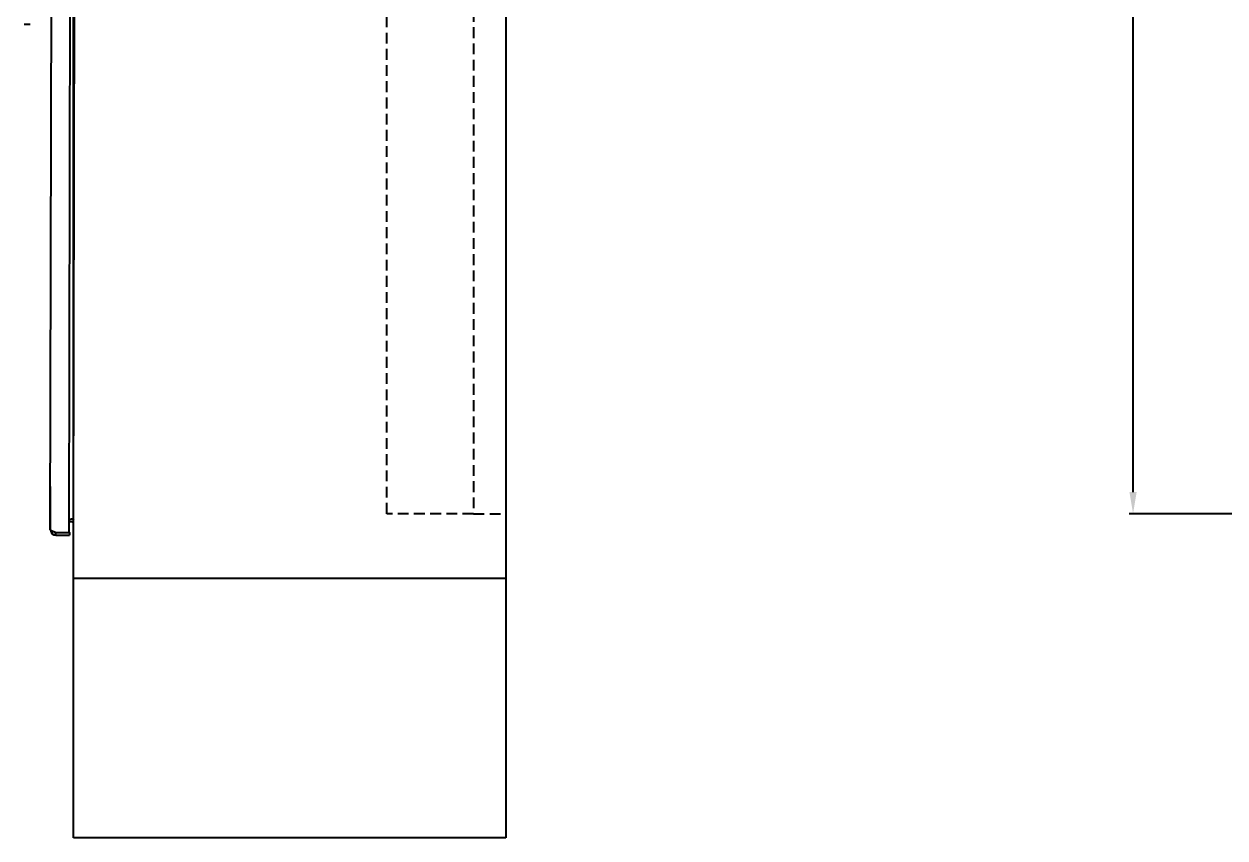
# Model space of a CAD drawing. Extents: x 0 to 288, y 0 to 192.
# Drawn here: x 96.2 to 151.8, y 41.4 to 79.1 of the extents above; entities that cross this region are included whole.
import ezdxf

# ---------------------------------------------------------------- set-up
doc = ezdxf.new("R2010")
doc.units = 0
doc.header["$MEASUREMENT"] = 0
doc.linetypes.add('HIDDENX2', pattern=[0.75, 0.5, -0.25])
doc.layers.get('0').update_dxf_attribs({"linetype": 'CONTINUOUS'})
doc.layers.get('DEFPOINTS').update_dxf_attribs({"linetype": 'CONTINUOUS'})
for name, color, linetype in [('dim', 3, 'CONTINUOUS'), ('DUCT', 40, 'CONTINUOUS'), ('PANEL', 9, 'CONTINUOUS'), ('Subplate', 1, 'CONTINUOUS')]:
    doc.layers.add(name, color=color, linetype=linetype)
doc.styles.add('ROMANS', font='ROMANS.shx')
doc.dimstyles.get("Standard").update_dxf_attribs({"dimscale": 0, "dimtxt": 0.125, "dimasz": 0.1875, "dimexe": 0.187, "dimexo": 0.0625, "dimgap": 0.09, "dimtad": 0, "dimtih": 1, "dimtoh": 1, "dimlfac": 4, "dimzin": 0, "dimdsep": 46, "dimtxsty": 'ROMANS', "dimcen": 0, "dimclrd": 256, "dimclre": 256, "dimadec": 0, "dimazin": 0, "dimtfac": 1, "dimtofl": 0, "dimtmove": 0, "dimatfit": 3, "dimfxl": 0, "dimtolj": 1, "dimtzin": 0, "dimarcsym": 0})

# ---------------------------------------------------------------- blocks, each defined once
blk = doc.blocks.new('*D9')
at = {"layer": 'DEFPOINTS', "color": 0, "linetype": 'Continuous'}
for p in [(147.5, 110.442), (155, 110.442), (155, 56.442)]:
    blk.add_point(p, dxfattribs=at)
at = {"layer": 'dim', "linetype": 'Continuous', "lineweight": -2}
for p, q in [((154.938, 110.442), (147.313, 110.442)), ((147.5, 109.442), (147.5, 84.032)), ((147.5, 57.442), (147.5, 82.852)), ((154.938, 56.442), (147.313, 56.442))]:
    blk.add_line(p, q, dxfattribs=at)
at = {"layer": 'dim', "linetype": 'Continuous'}
for points in [[(147.333, 109.442), (147.667, 109.442), (147.5, 110.442)], [(147.333, 57.442), (147.667, 57.442), (147.5, 56.442)]]:
    blk.add_solid(points, dxfattribs=at)
at = {"layer": 'dim', "color": 0, "linetype": 'Continuous', "insert": (147.5, 83.442), "char_height": 1, "attachment_point": 5, "style": 'ROMANS'}
blk.add_mtext('\\A1;54.00', dxfattribs=at)

msp = doc.modelspace()

# ---------------------------------------------------------------- linework, layer by layer
at = {"color": 3, "linetype": 'Continuous'}
for p, q in [((97.426, 55.692), (97.553, 111.317)), ((98.301, 55.587), (98.428, 111.422)), ((97.696, 55.567), (98.301, 55.567)), ((97.696, 55.442), (98.321, 55.442))]:
    msp.add_line(p, q, dxfattribs=at)
at = {"color": 7, "linetype": 'Continuous'}
for p, q in [((98.5, 55.973), (98.627, 111.035)), ((96.218, 79.093), (96.5, 79.093)), ((98.321, 56.192), (98.49, 56.192)), ((98.496, 56.176), (98.497, 56.175)), ((98.505, 56.169), (98.51, 56.166)), ((97.696, 55.442), (97.696, 55.567)), ((98.301, 55.567), (98.321, 55.567)), ((98.395, 56.067), (98.321, 56.067)), ((98.321, 55.567), (98.321, 55.442))]:
    msp.add_line(p, q, dxfattribs=at)
msp.add_line((97.446, 55.692), (97.446, 57.697))
msp.add_line((97.446, 55.692), (97.446, 57.697))
for points in [[(98.49, 56.192), (98.489, 56.188), (98.49, 56.184), (98.491, 56.181), (98.494, 56.178), (98.497, 56.175), (98.501, 56.172), (98.505, 56.169)], [(98.514, 56.163), (98.517, 56.16), (98.519, 56.157), (98.52, 56.154)]]:
    msp.add_lwpolyline(points, dxfattribs=at)
at = {"color": 3, "linetype": 'Continuous'}
for points in [[(97.631, 55.588), (97.6, 55.598), (97.571, 55.608), (97.544, 55.619), (97.519, 55.629), (97.498, 55.64), (97.479, 55.65), (97.465, 55.66), (97.454, 55.671), (97.448, 55.681), (97.446, 55.692)], [(97.696, 55.567), (97.663, 55.577), (97.631, 55.588)]]:
    msp.add_lwpolyline(points, dxfattribs=at)
for centre, radius, start, end in [((98.395, 55.942), 0.25, 65.051, 90), ((98.395, 55.942), 0.25, 60.3228, 60.4774), ((97.696, 55.692), 0.25, 180, 270), ((98.301, 55.587), 0.02, 270, 360)]:
    msp.add_arc(centre, radius, start, end, dxfattribs=at)
at = {"color": 7, "linetype": 'Continuous'}
for centre, start, end in [((97.696, 55.692), 234.5517, 270), ((98.395, 55.942), 32.7885, 90)]:
    msp.add_arc(centre, 0.125, start, end, dxfattribs=at)
at = {"layer": 'DUCT', "linetype": 'HIDDENX2'}
for p, q in [((113, 56.442), (113, 101.252)), ((117, 56.442), (113, 56.442))]:
    msp.add_line(p, q, dxfattribs=at)
at = {"layer": 'PANEL', "linetype": 'Continuous'}
for p, q in [((98.5, 53.442), (98.5, 113.442)), ((118.5, 113.442), (118.5, 53.442)), ((118.5, 53.442), (98.5, 53.442)), ((98.5, 41.442), (98.5, 53.442)), ((118.5, 53.442), (118.5, 41.442)), ((118.5, 41.442), (98.5, 41.442))]:
    msp.add_line(p, q, dxfattribs=at)
at = {"layer": 'Subplate', "linetype": 'HIDDENX2'}
for p, q in [((117, 110.442), (117, 56.442)), ((117, 56.442), (118.5, 56.442))]:
    msp.add_line(p, q, dxfattribs=at)

# ---------------------------------------------------------------- dimensions: what is measured, and where the dimension line sits
at = {"layer": 'dim', "linetype": 'Continuous'}
dim = msp.add_linear_dim(base=(147.5, 110.442), p1=(155, 56.442), p2=(155, 110.442), angle=90, dimstyle='Standard', override={"dimscale": 1, "dimtxt": 1, "dimasz": 1, "dimlfac": 1}, dxfattribs=at)
dim.commit()
dim.dimension.update_dxf_attribs({"geometry": '*D9', "text_midpoint": (147.5, 83.442)})

doc.saveas('drawing.dxf')
